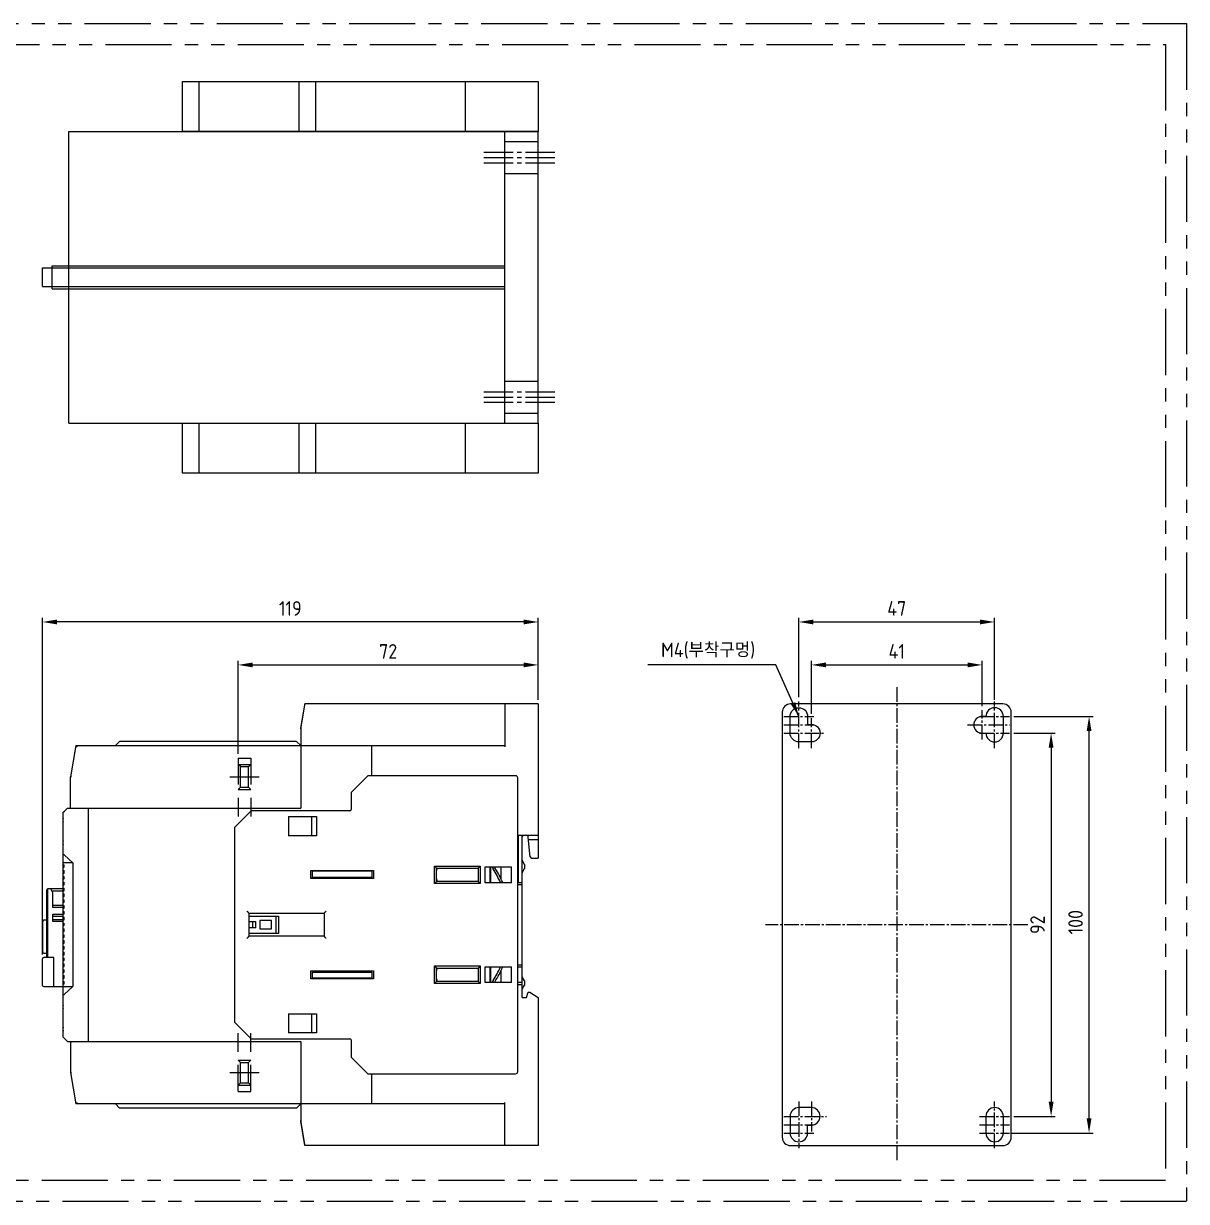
# Model space of a CAD drawing. Header units: millimetres. Extents: x 24815 to 36799, y -9299 to 5469.
# Drawn here: x 34457.5 to 34736.8, y 3207.8 to 3490.6 of the extents above; entities that cross this region are included whole.
import ezdxf

# ---------------------------------------------------------------- set-up
doc = ezdxf.new("R2010")
doc.units = ezdxf.units.MM
for name, pattern in [('CENTER1', [10, 7, -1, 1, -1]), ('HIDDEN', [9.525, 6.35, -3.175]), ('HIDDENX2', [19.05, 12.7, -6.35]), ('PHANTOM2', [31.75, 15.875, -3.175, 3.175, -3.175, 3.175, -3.175])]:
    doc.linetypes.add(name, pattern=pattern)
doc.styles.get("Standard").update_dxf_attribs({"font": 'ISOCP.SHX', "bigfont": 'WHGTXT.SHX'})
doc.dimstyles.new('AM_ISO', dxfattribs={"dimtxt": 3.5, "dimasz": 3.5, "dimexe": 1, "dimexo": 1, "dimgap": 1.5, "dimtad": 1, "dimdsep": 46, "dimtxsty": 'Standard', "dimcen": 0, "dimclrd": 256, "dimclre": 256, "dimclrt": 2, "dimadec": 0, "dimazin": 2, "dimtp": 0.1, "dimtm": 0.1, "dimtfac": 0.71, "dimtdec": 3, "dimtmove": 0, "dimatfit": 3, "dimfxl": 0, "dimlwd": -1, "dimlwe": -1, "dimarcsym": 0})
doc.dimstyles.new('AM_ISO$7', dxfattribs={"dimtxt": 3.5, "dimasz": 3.5, "dimexe": 1, "dimexo": 1, "dimgap": 1.5, "dimtad": 1, "dimdsep": 46, "dimtxsty": 'Standard', "dimcen": 0, "dimclrd": 256, "dimclre": 256, "dimclrt": 2, "dimadec": 0, "dimazin": 2, "dimtp": 0.1, "dimtm": 0.1, "dimtfac": 0.71, "dimtdec": 3, "dimtmove": 0, "dimatfit": 3, "dimfxl": 0, "dimlwd": -1, "dimlwe": -1, "dimarcsym": 0})

# ---------------------------------------------------------------- blocks, each defined once
blk = doc.blocks.new('*D834')
at = {"linetype": 'ByBlock'}
for p, q in [((34462.08, 3267.11), (34462.08, 3347.94)), ((34581.08, 3328.26), (34581.08, 3347.94)), ((34577.58, 3346.94), (34465.58, 3346.94))]:
    blk.add_line(p, q, dxfattribs=at)
for points in [[(34465.58, 3347.52), (34465.58, 3346.36), (34462.08, 3346.94)], [(34577.58, 3347.52), (34577.58, 3346.36), (34581.08, 3346.94)]]:
    blk.add_solid(points)
at = {"layer": 'Defpoints', "color": 0}
for p in [(34462.08, 3346.94), (34581.08, 3327.26), (34462.08, 3266.11)]:
    blk.add_point(p, dxfattribs=at)
at = {"color": 2, "insert": (34521.58, 3350.19), "char_height": 3.5, "attachment_point": 5}
blk.add_mtext('119', dxfattribs=at)
blk = doc.blocks.new('*D835')
at = {"linetype": 'ByBlock'}
for p, q in [((34695.3, 3324.26), (34714.38, 3324.26)), ((34713.38, 3227.76), (34713.38, 3320.76)), ((34694.66, 3224.26), (34714.38, 3224.26))]:
    blk.add_line(p, q, dxfattribs=at)
for points in [[(34712.8, 3320.76), (34713.96, 3320.76), (34713.38, 3324.26)], [(34712.8, 3227.76), (34713.96, 3227.76), (34713.38, 3224.26)]]:
    blk.add_solid(points)
at = {"layer": 'Defpoints', "color": 0}
for p in [(34694.3, 3324.26), (34713.38, 3324.26), (34693.66, 3224.26)]:
    blk.add_point(p, dxfattribs=at)
at = {"color": 2, "insert": (34710.13, 3274.87), "char_height": 3.5, "attachment_point": 5, "rotation": 90}
blk.add_mtext('100', dxfattribs=at)
blk = doc.blocks.new('*D836')
at = {"linetype": 'ByBlock'}
for p, q in [((34643.7, 3328.86), (34643.7, 3347.94)), ((34690.7, 3328.26), (34690.7, 3347.94)), ((34647.2, 3346.94), (34687.2, 3346.94))]:
    blk.add_line(p, q, dxfattribs=at)
for points in [[(34647.2, 3347.52), (34647.2, 3346.36), (34643.7, 3346.94)], [(34687.2, 3347.52), (34687.2, 3346.36), (34690.7, 3346.94)]]:
    blk.add_solid(points)
at = {"layer": 'Defpoints', "color": 0}
for p in [(34690.7, 3346.94), (34643.7, 3327.86), (34690.7, 3327.26)]:
    blk.add_point(p, dxfattribs=at)
at = {"color": 2, "insert": (34667.2, 3350.19), "char_height": 3.5, "attachment_point": 5}
blk.add_mtext('47', dxfattribs=at)
blk = doc.blocks.new('*D837')
at = {"linetype": 'ByBlock'}
for p, q in [((34646.7, 3324.86), (34646.7, 3337.63)), ((34650.2, 3336.63), (34684.2, 3336.63)), ((34687.7, 3326.76), (34687.7, 3337.63))]:
    blk.add_line(p, q, dxfattribs=at)
for points in [[(34650.2, 3337.21), (34650.2, 3336.05), (34646.7, 3336.63)], [(34684.2, 3337.21), (34684.2, 3336.05), (34687.7, 3336.63)]]:
    blk.add_solid(points)
at = {"layer": 'Defpoints', "color": 0}
for p in [(34687.7, 3336.63), (34687.7, 3325.76), (34646.7, 3323.86)]:
    blk.add_point(p, dxfattribs=at)
at = {"color": 2, "insert": (34667.2, 3339.88), "char_height": 3.5, "attachment_point": 5}
blk.add_mtext('41', dxfattribs=at)
blk = doc.blocks.new('*D838')
at = {"linetype": 'ByBlock'}
for p, q in [((34695.3, 3320.26), (34705.26, 3320.26)), ((34704.26, 3316.76), (34704.26, 3231.76)), ((34695.3, 3228.26), (34705.26, 3228.26))]:
    blk.add_line(p, q, dxfattribs=at)
for points in [[(34703.68, 3316.76), (34704.84, 3316.76), (34704.26, 3320.26)], [(34703.68, 3231.76), (34704.84, 3231.76), (34704.26, 3228.26)]]:
    blk.add_solid(points)
at = {"layer": 'Defpoints', "color": 0}
for p in [(34694.3, 3320.26), (34694.3, 3228.26), (34704.26, 3228.26)]:
    blk.add_point(p, dxfattribs=at)
at = {"color": 2, "insert": (34701.01, 3274.26), "char_height": 3.5, "attachment_point": 5, "rotation": 90}
blk.add_mtext('92', dxfattribs=at)
blk = doc.blocks.new('*D842')
at = {"linetype": 'ByBlock'}
for p, q in [((34509.08, 3315.26), (34509.08, 3337.63)), ((34512.58, 3336.63), (34577.58, 3336.63)), ((34581.08, 3328.26), (34581.08, 3337.63))]:
    blk.add_line(p, q, dxfattribs=at)
for points in [[(34512.58, 3337.21), (34512.58, 3336.05), (34509.08, 3336.63)], [(34577.58, 3337.21), (34577.58, 3336.05), (34581.08, 3336.63)]]:
    blk.add_solid(points)
at = {"layer": 'Defpoints', "color": 0}
for p in [(34581.08, 3336.63), (34581.08, 3327.26), (34509.08, 3314.26)]:
    blk.add_point(p, dxfattribs=at)
at = {"color": 2, "insert": (34545.08, 3339.88), "char_height": 3.5, "attachment_point": 5}
blk.add_mtext('72', dxfattribs=at)

msp = doc.modelspace()

# ---------------------------------------------------------------- linework, layer by layer
for p, q in [((34499.682, 3464.683, 0), (34499.682, 3476.683, 0)), ((34523.682, 3464.683, 0), (34523.682, 3476.683, 0)), ((34527.682, 3464.683, 0), (34527.682, 3476.683, 0)), ((34563.682, 3464.683, 0), (34563.682, 3476.683, 0)), ((34573.082, 3394.683, 0), (34573.082, 3464.683, 0)), ((34499.682, 3382.683, 0), (34499.682, 3394.683, 0)), ((34523.682, 3382.683, 0), (34523.682, 3394.683, 0)), ((34527.682, 3382.683, 0), (34527.682, 3394.683, 0)), ((34563.682, 3382.683, 0), (34563.682, 3394.683, 0)), ((34524.082, 3321.456, 0), (34525.053, 3326.962, 0)), ((34524.082, 3321.256, 0), (34525.087, 3326.956, 0)), ((34525.053, 3326.962, 0), (34525.105, 3327.256, 0)), ((34525.087, 3326.956, 0), (34525.14, 3327.256, 0)), ((34581.082, 3327.256, 0), (34525.105, 3327.256, 0)), ((34573.082, 3327.256, 0), (34573.082, 3316.956, 0)), ((34581.082, 3327.256, 0), (34581.082, 3290.256, 0)), ((34524.082, 3321.456, 0), (34524.082, 3302.256, 0)), ((34470.105, 3317.256, 0), (34468.782, 3309.756, 0)), ((34470.105, 3317.256, 0), (34573.082, 3317.256, 0)), ((34480.582, 3318.256, 0), (34479.582, 3317.256, 0)), ((34523.082, 3318.256, 0), (34480.582, 3318.256, 0)), ((34524.082, 3317.256, 0), (34523.082, 3318.256, 0)), ((34541.082, 3317.256, 0), (34541.082, 3310.006, 0)), ((34468.782, 3302.256, 0), (34468.782, 3309.756, 0)), ((34540.182, 3310.006, 0), (34536.182, 3306.006, 0)), ((34575.682, 3310.006, 0), (34540.182, 3310.006, 0)), ((34576.182, 3239.006, 0), (34576.182, 3309.506, 0)), ((34536.182, 3306.006, 0), (34536.182, 3301.906, 0)), ((34467.082, 3301.256, 0), (34467.382, 3301.556, 0)), ((34467.082, 3247.256, 0), (34467.082, 3301.256, 0)), ((34468.082, 3302.256, 0), (34467.382, 3301.556, 0)), ((34468.082, 3302.256, 0), (34524.082, 3302.256, 0)), ((34473.082, 3302.256, 0), (34473.082, 3246.256, 0)), ((34512.182, 3301.606, 0), (34508.182, 3297.606, 0)), ((34535.882, 3301.606, 0), (34512.182, 3301.606, 0)), ((34521.182, 3300.206, 0), (34521.182, 3295.606, 0)), ((34521.182, 3300.206, 0), (34527.882, 3300.206, 0)), ((34526.682, 3300.206, 0), (34526.682, 3295.606, 0)), ((34527.882, 3300.206, 0), (34527.882, 3295.606, 0)), ((34466.982, 3299.556, 0), (34466.982, 3293.756, 0)), ((34508.182, 3297.606, 0), (34508.182, 3250.906, 0)), ((34527.882, 3295.606, 0), (34521.182, 3295.606, 0)), ((34576.282, 3295.756, 0), (34576.282, 3284.356, 0)), ((34576.282, 3295.756, 0), (34581.082, 3295.756, 0)), ((34577.282, 3256.756, 0), (34577.282, 3295.756, 0)), ((34577.438, 3295.642, 0), (34577.282, 3295.427, 0)), ((34577.457, 3295.668, 0), (34577.438, 3295.642, 0)), ((34577.52, 3295.756, 0), (34577.457, 3295.668, 0)), ((34579.139, 3290.529, 0), (34578.722, 3295.299, 0)), ((34578.77, 3294.756, 0), (34581.082, 3294.756, 0)), ((34469.345, 3289.106, 0), (34467.082, 3289.106, 0)), ((34467.082, 3288.656, 0), (34467.282, 3288.656, 0)), ((34467.282, 3288.056, 0), (34467.282, 3288.656, 0)), ((34467.382, 3290.927, 0), (34469.345, 3289.106, 0)), ((34469.345, 3289.106, 0), (34469.345, 3259.406, 0)), ((34576.182, 3288.656, 0), (34576.282, 3288.656, 0)), ((34577.782, 3288.756, 0), (34577.282, 3289.756, 0)), ((34577.782, 3288.756, 0), (34577.782, 3287.756, 0)), ((34579.139, 3290.529, 0), (34579.438, 3290.256, 0)), ((34579.438, 3290.256, 0), (34581.082, 3290.256, 0)), ((34467.082, 3288.056, 0), (34467.282, 3288.056, 0)), ((34467.082, 3287.256, 0), (34467.282, 3287.256, 0)), ((34467.082, 3286.656, 0), (34467.282, 3286.656, 0)), ((34467.082, 3285.856, 0), (34467.282, 3285.856, 0)), ((34467.282, 3286.656, 0), (34467.282, 3287.256, 0)), ((34467.282, 3285.256, 0), (34467.282, 3285.856, 0)), ((34526.482, 3287.256, 0), (34541.582, 3287.256, 0)), ((34526.482, 3285.356, 0), (34526.482, 3287.256, 0)), ((34526.882, 3285.606, 0), (34526.882, 3287.256, 0)), ((34541.182, 3287.106, 0), (34526.882, 3287.106, 0)), ((34526.982, 3287.106, 0), (34526.982, 3287.256, 0)), ((34541.082, 3287.106, 0), (34541.082, 3287.256, 0)), ((34541.182, 3287.256, 0), (34541.182, 3285.606, 0)), ((34541.582, 3287.256, 0), (34541.582, 3285.356, 0)), ((34556.182, 3288.356, 0), (34567.182, 3288.356, 0)), ((34556.182, 3288.356, 0), (34556.682, 3287.856, 0)), ((34556.182, 3284.156, 0), (34556.182, 3288.356, 0)), ((34556.682, 3287.856, 0), (34566.682, 3287.856, 0)), ((34556.682, 3284.656, 0), (34556.682, 3287.856, 0)), ((34567.182, 3288.356, 0), (34566.682, 3287.856, 0)), ((34566.682, 3287.856, 0), (34566.682, 3284.656, 0)), ((34567.182, 3288.356, 0), (34567.182, 3284.156, 0)), ((34568.382, 3288.156, 0), (34574.682, 3288.156, 0)), ((34568.382, 3284.356, 0), (34568.382, 3288.156, 0)), ((34569.582, 3284.356, 0), (34569.582, 3288.156, 0)), ((34569.682, 3288.156, 0), (34569.682, 3284.356, 0)), ((34572.182, 3285.198, 0), (34572.182, 3288.156, 0)), ((34574.682, 3284.356, 0), (34574.682, 3288.156, 0)), ((34576.182, 3288.156, 0), (34576.282, 3288.156, 0)), ((34577.282, 3286.756, 0), (34577.782, 3287.756, 0)), ((34463.382, 3266.406, 0), (34463.382, 3282.906, 0)), ((34467.082, 3282.906, 0), (34463.382, 3282.906, 0)), ((34464.582, 3281.906, 0), (34464.082, 3282.906, 0)), ((34467.082, 3285.256, 0), (34467.282, 3285.256, 0)), ((34467.082, 3284.456, 0), (34467.282, 3284.456, 0)), ((34467.082, 3283.856, 0), (34467.282, 3283.856, 0)), ((34467.082, 3283.056, 0), (34467.282, 3283.056, 0)), ((34467.282, 3283.856, 0), (34467.282, 3284.456, 0)), ((34467.282, 3282.456, 0), (34467.282, 3283.056, 0)), ((34541.582, 3285.356, 0), (34526.482, 3285.356, 0)), ((34541.182, 3285.606, 0), (34526.882, 3285.606, 0)), ((34556.182, 3284.156, 0), (34556.682, 3284.656, 0)), ((34567.182, 3284.156, 0), (34556.182, 3284.156, 0)), ((34566.682, 3284.656, 0), (34556.682, 3284.656, 0)), ((34567.182, 3284.156, 0), (34566.682, 3284.656, 0)), ((34574.682, 3284.356, 0), (34568.382, 3284.356, 0)), ((34577.282, 3284.356, 0), (34576.182, 3284.356, 0)), ((34577.282, 3283.856, 0), (34576.182, 3283.856, 0)), ((34463.082, 3266.406, 0), (34463.082, 3282.606, 0)), ((34464.332, 3282.406, 0), (34467.282, 3282.406, 0)), ((34464.582, 3278.406, 0), (34464.582, 3281.906, 0)), ((34467.082, 3282.456, 0), (34467.282, 3282.456, 0)), ((34467.082, 3281.656, 0), (34467.282, 3281.656, 0)), ((34467.082, 3281.056, 0), (34467.282, 3281.056, 0)), ((34467.082, 3280.256, 0), (34467.282, 3280.256, 0)), ((34467.282, 3281.056, 0), (34467.282, 3281.656, 0)), ((34467.282, 3279.656, 0), (34467.282, 3280.256, 0)), ((34467.082, 3278.906, 0), (34464.582, 3278.906, 0)), ((34467.082, 3278.406, 0), (34464.582, 3278.406, 0)), ((34467.082, 3279.656, 0), (34467.282, 3279.656, 0)), ((34467.082, 3278.856, 0), (34467.282, 3278.856, 0)), ((34467.082, 3278.256, 0), (34467.282, 3278.256, 0)), ((34467.082, 3277.456, 0), (34467.282, 3277.456, 0)), ((34467.282, 3278.256, 0), (34467.282, 3278.856, 0)), ((34467.282, 3276.856, 0), (34467.282, 3277.456, 0)), ((34462.082, 3274.906, 0), (34462.082, 3267.906, 0)), ((34462.582, 3275.406, 0), (34463.082, 3275.406, 0)), ((34464.582, 3275.04, 0), (34464.582, 3276.772, 0)), ((34464.582, 3276.772, 0), (34467.082, 3276.772, 0)), ((34464.582, 3276.339, 0), (34467.082, 3276.339, 0)), ((34467.082, 3275.473, 0), (34464.582, 3275.473, 0)), ((34467.082, 3275.04, 0), (34464.582, 3275.04, 0)), ((34467.082, 3276.856, 0), (34467.282, 3276.856, 0)), ((34467.082, 3276.056, 0), (34467.282, 3276.056, 0)), ((34467.082, 3275.456, 0), (34467.282, 3275.456, 0)), ((34467.082, 3274.656, 0), (34467.282, 3274.656, 0)), ((34467.282, 3275.456, 0), (34467.282, 3276.056, 0)), ((34467.282, 3274.056, 0), (34467.282, 3274.656, 0)), ((34511.682, 3277.006, 0), (34529.682, 3277.006, 0)), ((34511.682, 3271.506, 0), (34511.682, 3277.006, 0)), ((34511.682, 3276.356, 0), (34518.782, 3276.356, 0)), ((34511.682, 3275.006, 0), (34513.282, 3275.006, 0)), ((34512.582, 3273.506, 0), (34512.582, 3275.006, 0)), ((34513.282, 3273.506, 0), (34513.282, 3275.006, 0)), ((34514.282, 3275.256, 0), (34514.282, 3273.256, 0)), ((34517.082, 3275.256, 0), (34514.282, 3275.256, 0)), ((34517.082, 3273.256, 0), (34517.082, 3275.256, 0)), ((34518.082, 3276.356, 0), (34518.082, 3272.156, 0)), ((34518.782, 3276.356, 0), (34518.782, 3272.156, 0)), ((34529.682, 3277.006, 0), (34529.682, 3271.506, 0)), ((34467.082, 3274.056, 0), (34467.282, 3274.056, 0)), ((34467.082, 3273.256, 0), (34467.282, 3273.256, 0)), ((34467.082, 3272.656, 0), (34467.282, 3272.656, 0)), ((34467.082, 3271.856, 0), (34467.282, 3271.856, 0)), ((34467.282, 3272.656, 0), (34467.282, 3273.256, 0)), ((34467.282, 3271.256, 0), (34467.282, 3271.856, 0)), ((34513.282, 3273.506, 0), (34511.682, 3273.506, 0)), ((34518.782, 3272.156, 0), (34511.682, 3272.156, 0)), ((34514.282, 3273.256, 0), (34517.082, 3273.256, 0)), ((34467.082, 3271.256, 0), (34467.282, 3271.256, 0)), ((34467.082, 3270.456, 0), (34467.282, 3270.456, 0)), ((34467.082, 3269.856, 0), (34467.282, 3269.856, 0)), ((34467.082, 3269.056, 0), (34467.282, 3269.056, 0)), ((34467.282, 3269.856, 0), (34467.282, 3270.456, 0)), ((34467.282, 3268.456, 0), (34467.282, 3269.056, 0)), ((34529.682, 3271.506, 0), (34511.682, 3271.506, 0)), ((34462.082, 3259.706, 0), (34462.082, 3266.106, 0)), ((34464.782, 3266.406, 0), (34462.382, 3266.406, 0)), ((34462.582, 3267.406, 0), (34463.082, 3267.406, 0)), ((34464.782, 3259.406, 0), (34464.782, 3266.406, 0)), ((34467.082, 3268.456, 0), (34467.282, 3268.456, 0)), ((34467.082, 3267.656, 0), (34467.282, 3267.656, 0)), ((34467.082, 3267.056, 0), (34467.282, 3267.056, 0)), ((34467.082, 3266.256, 0), (34467.282, 3266.256, 0)), ((34467.282, 3267.056, 0), (34467.282, 3267.656, 0)), ((34467.282, 3265.656, 0), (34467.282, 3266.256, 0)), ((34467.082, 3265.656, 0), (34467.282, 3265.656, 0)), ((34467.082, 3264.856, 0), (34467.282, 3264.856, 0)), ((34467.082, 3264.256, 0), (34467.282, 3264.256, 0)), ((34467.082, 3263.456, 0), (34467.282, 3263.456, 0)), ((34467.282, 3264.256, 0), (34467.282, 3264.856, 0)), ((34467.282, 3262.856, 0), (34467.282, 3263.456, 0)), ((34526.482, 3263.156, 0), (34541.582, 3263.156, 0)), ((34526.482, 3261.256, 0), (34526.482, 3263.156, 0)), ((34541.582, 3263.156, 0), (34541.582, 3261.256, 0)), ((34556.182, 3264.356, 0), (34567.182, 3264.356, 0)), ((34556.182, 3264.356, 0), (34556.682, 3263.856, 0)), ((34556.182, 3260.156, 0), (34556.182, 3264.356, 0)), ((34556.682, 3263.856, 0), (34566.682, 3263.856, 0)), ((34556.682, 3260.656, 0), (34556.682, 3263.856, 0)), ((34567.182, 3264.356, 0), (34566.682, 3263.856, 0)), ((34566.682, 3263.856, 0), (34566.682, 3260.656, 0)), ((34567.182, 3264.356, 0), (34567.182, 3260.156, 0)), ((34568.382, 3264.156, 0), (34574.682, 3264.156, 0)), ((34568.382, 3260.356, 0), (34568.382, 3264.156, 0)), ((34569.582, 3260.356, 0), (34569.582, 3264.156, 0)), ((34569.682, 3264.156, 0), (34569.682, 3260.356, 0)), ((34572.182, 3260.356, 0), (34572.182, 3263.314, 0)), ((34574.682, 3260.356, 0), (34574.682, 3264.156, 0)), ((34576.182, 3264.656, 0), (34577.282, 3264.656, 0)), ((34576.182, 3264.156, 0), (34577.282, 3264.156, 0)), ((34467.082, 3262.856, 0), (34467.282, 3262.856, 0)), ((34467.082, 3262.056, 0), (34467.282, 3262.056, 0)), ((34467.082, 3261.456, 0), (34467.282, 3261.456, 0)), ((34467.082, 3260.656, 0), (34467.282, 3260.656, 0)), ((34467.282, 3261.456, 0), (34467.282, 3262.056, 0)), ((34467.282, 3260.056, 0), (34467.282, 3260.656, 0)), ((34541.582, 3261.256, 0), (34526.482, 3261.256, 0)), ((34526.882, 3262.906, 0), (34541.182, 3262.906, 0)), ((34526.882, 3261.256, 0), (34526.882, 3262.906, 0)), ((34541.182, 3261.406, 0), (34526.882, 3261.406, 0)), ((34526.982, 3261.256, 0), (34526.982, 3261.406, 0)), ((34541.082, 3261.256, 0), (34541.082, 3261.406, 0)), ((34541.182, 3262.906, 0), (34541.182, 3261.256, 0)), ((34556.182, 3260.156, 0), (34556.682, 3260.656, 0)), ((34566.682, 3260.656, 0), (34556.682, 3260.656, 0)), ((34567.182, 3260.156, 0), (34566.682, 3260.656, 0)), ((34574.682, 3260.356, 0), (34568.382, 3260.356, 0)), ((34577.282, 3260.356, 0), (34576.182, 3260.356, 0)), ((34577.782, 3260.756, 0), (34577.282, 3261.756, 0)), ((34577.782, 3260.756, 0), (34577.782, 3259.756, 0)), ((34462.382, 3259.406, 0), (34469.345, 3259.406, 0)), ((34467.082, 3260.056, 0), (34467.282, 3260.056, 0)), ((34469.345, 3259.406, 0), (34467.382, 3257.584, 0)), ((34567.182, 3260.156, 0), (34556.182, 3260.156, 0)), ((34577.282, 3259.856, 0), (34576.182, 3259.856, 0)), ((34577.282, 3258.756, 0), (34577.782, 3259.756, 0)), ((34578.282, 3256.756, 0), (34578.682, 3258.056, 0)), ((34578.682, 3258.056, 0), (34579.082, 3258.056, 0)), ((34579.082, 3258.056, 0), (34581.082, 3256.756, 0)), ((34466.982, 3254.756, 0), (34466.982, 3248.956, 0)), ((34577.282, 3256.756, 0), (34578.282, 3256.756, 0)), ((34581.082, 3256.756, 0), (34581.082, 3221.256, 0)), ((34521.182, 3252.906, 0), (34521.182, 3248.306, 0)), ((34521.182, 3252.906, 0), (34527.882, 3252.906, 0)), ((34526.682, 3252.906, 0), (34526.682, 3248.306, 0)), ((34527.882, 3252.906, 0), (34527.882, 3248.306, 0)), ((34508.182, 3250.906, 0), (34512.182, 3246.906, 0)), ((34467.382, 3246.956, 0), (34467.082, 3247.256, 0)), ((34467.382, 3246.956, 0), (34468.082, 3246.256, 0)), ((34468.082, 3246.256, 0), (34524.082, 3246.256, 0)), ((34468.782, 3246.256, 0), (34468.782, 3238.756, 0)), ((34512.182, 3246.906, 0), (34535.882, 3246.906, 0)), ((34527.882, 3248.306, 0), (34521.182, 3248.306, 0)), ((34524.082, 3246.256, 0), (34524.082, 3227.056, 0)), ((34536.182, 3246.606, 0), (34536.182, 3242.506, 0)), ((34536.182, 3242.506, 0), (34540.182, 3238.506, 0)), ((34468.782, 3238.756, 0), (34470.105, 3231.256, 0)), ((34540.182, 3238.506, 0), (34575.682, 3238.506, 0)), ((34541.082, 3238.506, 0), (34541.082, 3231.256, 0)), ((34573.082, 3231.256, 0), (34470.105, 3231.256, 0)), ((34479.582, 3231.256, 0), (34480.582, 3230.256, 0)), ((34523.082, 3230.256, 0), (34480.582, 3230.256, 0)), ((34523.082, 3230.256, 0), (34524.082, 3231.256, 0)), ((34573.082, 3221.256, 0), (34573.082, 3231.556, 0)), ((34525.087, 3221.556, 0), (34524.082, 3227.256, 0)), ((34525.105, 3221.256, 0), (34524.082, 3227.056, 0)), ((34525.14, 3221.256, 0), (34525.087, 3221.556, 0)), ((34581.082, 3221.256, 0), (34525.105, 3221.256, 0))]:
    msp.add_line(p, q)
at = {"ltscale": 10}
for p, q in [((34468.382, 3464.683, 0), (34581.082, 3464.683, 0)), ((34468.382, 3394.683, 0), (34468.382, 3464.683, 0)), ((34581.082, 3394.683, 0), (34581.082, 3464.683, 0)), ((34462.082, 3427.433, 0), (34462.082, 3431.933, 0)), ((34462.082, 3431.933, 0), (34573.082, 3431.933, 0)), ((34464.382, 3426.933, 0), (34464.382, 3432.433, 0)), ((34464.382, 3432.433, 0), (34573.082, 3432.433, 0)), ((34462.082, 3427.433, 0), (34573.082, 3427.433, 0)), ((34464.382, 3426.933, 0), (34573.082, 3426.933, 0)), ((34468.382, 3394.683, 0), (34581.082, 3394.683, 0))]:
    msp.add_line(p, q, dxfattribs=at)
at = {"color": 2, "linetype": 'HIDDENX2'}
for p, q in [((34573.082, 3462.283, 0), (34581.082, 3462.283, 0)), ((34573.082, 3454.583, 0), (34581.082, 3454.583, 0)), ((34573.082, 3404.783, 0), (34581.082, 3404.783, 0)), ((34573.082, 3397.083, 0), (34581.082, 3397.083, 0))]:
    msp.add_line(p, q, dxfattribs=at)
at = {"color": 1, "linetype": 'CENTER1'}
for p, q in [((34568.082, 3459.683, 0), (34586.082, 3459.683, 0)), ((34568.082, 3458.433, 0), (34586.082, 3458.433, 0)), ((34568.082, 3457.183, 0), (34586.082, 3457.183, 0)), ((34568.082, 3402.183, 0), (34586.082, 3402.183, 0)), ((34568.082, 3400.933, 0), (34586.082, 3400.933, 0)), ((34568.082, 3399.683, 0), (34586.082, 3399.683, 0)), ((34507.082, 3309.756, 0), (34514.082, 3309.756, 0)), ((34507.082, 3238.756, 0), (34514.082, 3238.756, 0))]:
    msp.add_line(p, q, dxfattribs=at)
at = {"color": 1, "linetype": 'CENTER1', "ltscale": 0.5}
for p, q in [((34667.196, 3331.256, 0), (34667.196, 3217.256, 0)), ((34643.696, 3316.656, 0), (34643.696, 3327.856, 0)), ((34687.696, 3318.756, 0), (34687.696, 3325.756, 0)), ((34690.696, 3316.656, 0), (34690.696, 3327.856, 0)), ((34640.096, 3324.256, 0), (34647.296, 3324.256, 0)), ((34646.696, 3316.656, 0), (34646.696, 3323.856, 0)), ((34687.096, 3324.256, 0), (34694.296, 3324.256, 0)), ((34640.096, 3322.256, 0), (34647.296, 3322.256, 0)), ((34640.096, 3320.256, 0), (34649.875, 3320.256, 0)), ((34684.196, 3322.256, 0), (34694.296, 3322.256, 0)), ((34687.096, 3320.256, 0), (34694.296, 3320.256, 0)), ((34698.696, 3274.256, 0), (34635.696, 3274.256, 0)), ((34643.696, 3231.856, 0), (34643.696, 3220.656, 0)), ((34646.696, 3231.856, 0), (34646.696, 3224.656, 0)), ((34690.696, 3220.656, 0), (34690.696, 3231.856, 0)), ((34640.096, 3228.256, 0), (34650.296, 3228.256, 0)), ((34687.096, 3228.256, 0), (34694.296, 3228.256, 0)), ((34640.096, 3226.256, 0), (34647.296, 3226.256, 0)), ((34640.096, 3224.256, 0), (34647.296, 3224.256, 0)), ((34687.096, 3226.256, 0), (34694.296, 3226.256, 0)), ((34687.096, 3224.256, 0), (34694.296, 3224.256, 0))]:
    msp.add_line(p, q, dxfattribs=at)
at = {"color": 2, "linetype": 'HIDDEN'}
for p, q in [((34509.082, 3314.256, 0), (34509.082, 3300.256, 0)), ((34509.082, 3314.256, 0), (34512.082, 3314.256, 0)), ((34512.082, 3314.256, 0), (34512.082, 3300.256, 0)), ((34509.082, 3312.756, 0), (34512.082, 3312.756, 0)), ((34509.623, 3312.214, 0), (34511.541, 3312.214, 0)), ((34509.082, 3306.756, 0), (34512.082, 3306.756, 0)), ((34509.623, 3307.297, 0), (34511.541, 3307.297, 0)), ((34509.082, 3234.256, 0), (34509.082, 3248.256, 0)), ((34512.082, 3234.256, 0), (34512.082, 3248.256, 0)), ((34509.082, 3241.756, 0), (34512.082, 3241.756, 0)), ((34509.623, 3241.214, 0), (34511.541, 3241.214, 0)), ((34509.082, 3235.756, 0), (34512.082, 3235.756, 0)), ((34509.623, 3236.297, 0), (34511.541, 3236.297, 0)), ((34509.082, 3234.256, 0), (34512.082, 3234.256, 0))]:
    msp.add_line(p, q, dxfattribs=at)
at = {"color": 6, "linetype": 'PHANTOM2', "elevation": 0}
for points in [[(34281.699, 3490.592), (34736.76, 3490.592), (34736.76, 3207.835), (34281.699, 3207.835)], [(34286.699, 3485.592), (34731.76, 3485.592), (34731.76, 3212.835), (34286.699, 3212.835)]]:
    msp.add_lwpolyline(points, close=True, dxfattribs=at)
at = {"elevation": 0}
for points in [[(34495.682, 3476.683), (34581.082, 3476.683), (34581.082, 3464.683), (34495.682, 3464.683)], [(34495.682, 3394.683), (34581.082, 3394.683), (34581.082, 3382.683), (34495.682, 3382.683)]]:
    msp.add_lwpolyline(points, close=True, dxfattribs=at)
at = {"color": 7, "linetype": 'Continuous', "elevation": 0}
for points in [[(34692.696, 3327.256), (34641.696, 3327.256, 0.4142136), (34639.696, 3325.256), (34639.696, 3223.256, 0.4142136), (34641.696, 3221.256), (34692.696, 3221.256, 0.4142136), (34694.696, 3223.256), (34694.696, 3325.256, 0.4142136)], [(34641.596, 3324.256, -1), (34645.796, 3324.256), (34645.796, 3322.356), (34646.696, 3322.356, -1), (34646.696, 3318.156), (34643.696, 3318.156, -0.4142136), (34641.596, 3320.256)], [(34687.696, 3320.256), (34688.596, 3320.256, 1), (34692.796, 3320.256), (34692.796, 3324.256, 1), (34688.596, 3324.256), (34687.696, 3324.256, 1)], [(34641.596, 3228.256), (34641.596, 3224.256, 1), (34645.796, 3224.256), (34645.796, 3226.156), (34646.696, 3226.156, 1), (34646.696, 3230.356), (34643.696, 3230.356, 0.4142136)], [(34688.596, 3228.256), (34688.596, 3224.256, 1), (34692.796, 3224.256), (34692.796, 3228.256, 1)]]:
    msp.add_lwpolyline(points, format="xyb", close=True, dxfattribs=at)
at = {"color": 2, "linetype": 'HIDDEN', "elevation": 0}
for points in [[(34509.082, 3306.756), (34509.623, 3307.297), (34509.623, 3312.214), (34509.082, 3312.756)], [(34512.082, 3306.756), (34511.541, 3307.297), (34511.541, 3312.214), (34512.082, 3312.756)], [(34509.082, 3235.756), (34509.623, 3236.297), (34509.623, 3241.214), (34509.082, 3241.756)], [(34512.082, 3235.756), (34511.541, 3236.297), (34511.541, 3241.214), (34512.082, 3241.756)]]:
    msp.add_lwpolyline(points, dxfattribs=at)
for centre, radius, start, end in [((34575.682, 3309.506, 0), 0.5, 0, 90), ((34535.882, 3301.906, 0), 0.3, 270, 0), ((34467.282, 3299.556, 0), 0.3, 132.1726, 180), ((34467.282, 3298.756, 0), 0.3, 132.1726, 180), ((34467.282, 3294.556, 0), 0.3, 180, 227.8274), ((34578.224, 3295.256, 0), 0.5, 5, 90), ((34467.282, 3293.756, 0), 0.3, 180, 227.8274), ((34557.682, 3287.256, 0), 1, 142.7464, 180.00002), ((34572.389, 3289.009, 0), 2.5, 199.99119, 212.44548), ((34549.182, 3274.256, 0), 25, 23.84367, 32.44548), ((34572.389, 3289.009, 0), 2, 205.3896, 212.44548), ((34549.182, 3274.256, 0), 25.5, 23.36036, 32.44548), ((34463.382, 3282.606, 0), 0.3, 90, 180), ((34557.682, 3285.256, 0), 1, 180, 217.24967), ((34462.582, 3274.906, 0), 0.5, 90, 180), ((34462.582, 3267.906, 0), 0.5, 180, 270), ((34462.382, 3266.106, 0), 0.3, 90, 180), ((34557.682, 3263.256, 0), 1, 142.7464, 180.00002), ((34549.182, 3274.256, 0), 25, 327.55452, 336.15633), ((34549.182, 3274.256, 0), 25.5, 327.55452, 336.63964), ((34557.682, 3261.256, 0), 1, 180, 217.24967), ((34572.389, 3259.502, 0), 2.5, 147.55452, 160.00921), ((34572.389, 3259.502, 0), 2, 147.55452, 154.60615), ((34462.382, 3259.706, 0), 0.3, 180, 270), ((34467.282, 3254.756, 0), 0.3, 132.1726, 180), ((34467.282, 3253.956, 0), 0.3, 132.1726, 180), ((34467.282, 3249.756, 0), 0.3, 180, 227.8274), ((34467.282, 3248.956, 0), 0.3, 180, 227.8274), ((34535.882, 3246.606, 0), 0.3, 0, 90), ((34575.682, 3239.006, 0), 0.5, 270, 0)]:
    msp.add_arc(centre, radius, start, end)
for points, start_tangent, end_tangent in [([(34470.105, 3317.256, 0), (34470.121, 3317.235, 0), (34470.164, 3317.185, 0), (34470.222, 3317.116, 0), (34470.288, 3317.037, 0), (34470.356, 3316.956, 0)], (0.6427876, -0.7660444), (0.6427876, -0.7660444)), ([(34469.082, 3309.729, 0), (34468.968, 3309.739, 0), (34468.87, 3309.748, 0), (34468.805, 3309.754, 0), (34468.782, 3309.756, 0)], (-0.9961947, 0.0871557), (-0.9961947, 0.0871557)), ([(34467.382, 3290.927, 0), (34467.306, 3290.989, 0), (34467.232, 3291.029, 0), (34467.169, 3291.042, 0), (34467.121, 3291.028, 0), (34467.092, 3290.989, 0), (34467.082, 3290.927, 0)], (-0.7329739, 0.6802567), (0, -1)), ([(34511.182, 3277.506, 0), (34511.291, 3277.397, 0), (34511.4, 3277.288, 0), (34511.502, 3277.186, 0), (34511.591, 3277.097, 0), (34511.656, 3277.032, 0), (34511.682, 3277.006, 0)], (0.7071068, -0.7071068), (0.7071068, -0.7071068)), ([(34530.182, 3277.506, 0), (34530.073, 3277.397, 0), (34529.964, 3277.288, 0), (34529.862, 3277.186, 0), (34529.774, 3277.097, 0), (34529.709, 3277.032, 0), (34529.682, 3277.006, 0)], (-0.7071068, -0.7071068), (-0.7071068, -0.7071068)), ([(34511.182, 3271.006, 0), (34511.291, 3271.114, 0), (34511.4, 3271.223, 0), (34511.502, 3271.326, 0), (34511.591, 3271.414, 0), (34511.656, 3271.479, 0), (34511.682, 3271.506, 0)], (0.7071068, 0.7071068), (0.7071068, 0.7071068)), ([(34530.182, 3271.006, 0), (34530.073, 3271.114, 0), (34529.964, 3271.223, 0), (34529.862, 3271.326, 0), (34529.774, 3271.414, 0), (34529.709, 3271.479, 0), (34529.682, 3271.506, 0)], (-0.7071068, 0.7071068), (-0.7071068, 0.7071068)), ([(34467.082, 3257.584, 0), (34467.092, 3257.523, 0), (34467.121, 3257.483, 0), (34467.169, 3257.469, 0), (34467.231, 3257.482, 0), (34467.305, 3257.522, 0), (34467.382, 3257.584, 0)], (0, -1), (0.7329739, 0.6802567)), ([(34468.782, 3238.756, 0), (34468.805, 3238.758, 0), (34468.87, 3238.763, 0), (34468.968, 3238.772, 0), (34469.082, 3238.782, 0)], (0.9961947, 0.0871557), (0.9961947, 0.0871557)), ([(34470.356, 3231.556, 0), (34470.288, 3231.474, 0), (34470.222, 3231.395, 0), (34470.164, 3231.326, 0), (34470.121, 3231.276, 0), (34470.105, 3231.256, 0)], (-0.6427876, -0.7660444), (-0.6427876, -0.7660444))]:
    msp.add_spline(points, degree=3, dxfattribs=dict(start_tangent=start_tangent, end_tangent=end_tangent))

# ---------------------------------------------------------------- texts
at = {"color": 2, "insert": (34633.198, 3338.13, 0), "char_height": 3.5, "attachment_point": 9}
msp.add_mtext('M4(부착구멍)', dxfattribs=at)

# ---------------------------------------------------------------- dimensions: what is measured, and where the dimension line sits
for base, p1, p2, picture, middle in [((34462.082, 3346.94, 0), (34581.082, 3327.256, 0), (34462.082, 3266.106, 0), '*D834', (34521.582, 3346.94, 0)), ((34690.696, 3346.94, 0), (34643.696, 3327.856, 0), (34690.696, 3327.256, 0), '*D836', (34667.2, 3346.94, 0))]:
    dim = msp.add_linear_dim(base=base, p1=p1, p2=p2, dimstyle='AM_ISO', override={"dimfxl": 0.18})
    dim.commit()
    dim.dimension.update_dxf_attribs({"geometry": picture, "text_midpoint": middle, "dimtype": 160})
for base, p1, p2, picture, middle in [((34581.082, 3336.63, 0), (34509.082, 3314.256, 0), (34581.082, 3327.256, 0), '*D842', (34545.082, 3339.88, 0)), ((34687.696, 3336.63, 0), (34646.696, 3323.856, 0), (34687.696, 3325.756, 0), '*D837', (34667.196, 3339.88, 0))]:
    dim = msp.add_linear_dim(base=base, p1=p1, p2=p2, dimstyle='AM_ISO', override={"dimfxl": 0.18})
    dim.commit()
    dim.dimension.update_dxf_attribs({"geometry": picture, "text_midpoint": middle})
dim = msp.add_linear_dim(base=(34713.379, 3324.256, 0), p1=(34693.66, 3224.256, 0), p2=(34694.296, 3324.256, 0), angle=90, dimstyle='AM_ISO', override={"dimfxl": 0.18})
dim.commit()
dim.dimension.update_dxf_attribs({"geometry": '*D835', "text_midpoint": (34713.379, 3274.868, 0), "dimtype": 160})
dim = msp.add_linear_dim(base=(34704.259, 3228.256, 0), p1=(34694.296, 3320.256, 0), p2=(34694.296, 3228.256, 0), angle=90, dimstyle='AM_ISO', override={"dimfxl": 0.18})
dim.commit()
dim.dimension.update_dxf_attribs({"geometry": '*D838', "text_midpoint": (34701.008, 3274.256, 0)})

# ---------------------------------------------------------------- leaders
at = {"annotation_type": 0, "has_hookline": 1, "hookline_direction": 1, "text_width": 25.782}
msp.add_leader([(34643.696, 3324.256, 0), (34638.198, 3336.63, 0), (34634.698, 3336.63, 0)], dimstyle='AM_ISO$7', override={"dimgap": 1.5, "dimtad": 1, "dimfxl": 0.18}, dxfattribs=at)

doc.saveas('drawing.dxf')
